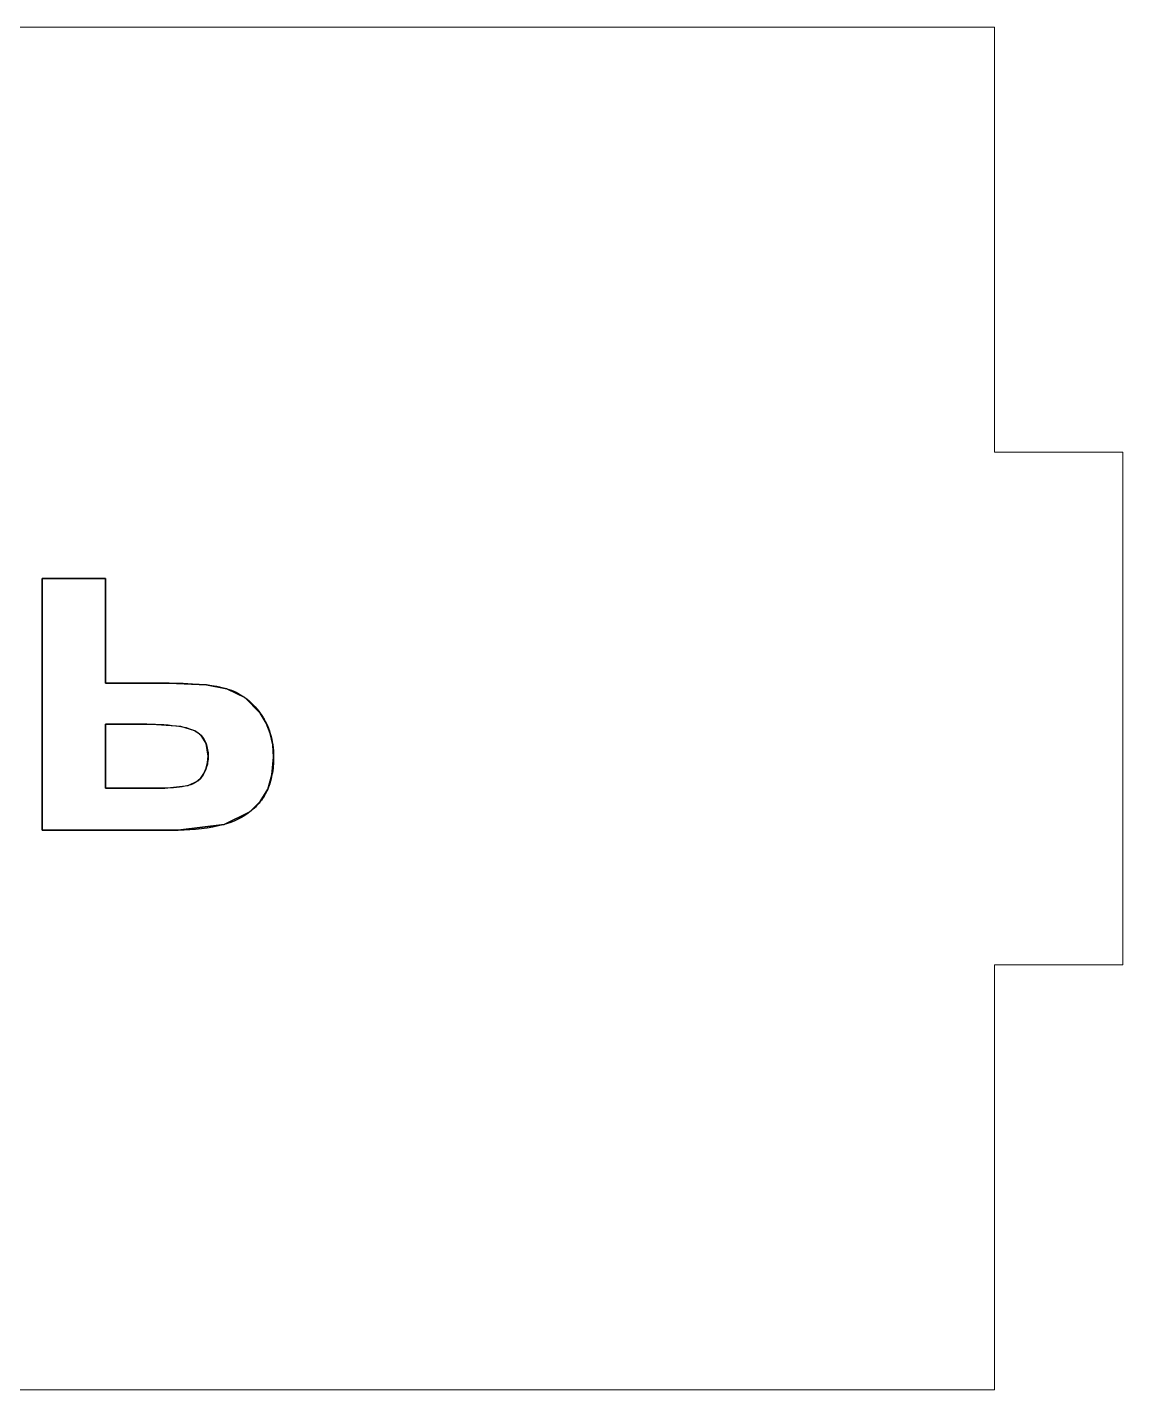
# Model space of a CAD drawing. Header units: millimetres. Extents: x -366 to 353, y -421 to 421.
# Drawn here: x -45.54 to -19.89, y -183.19 to -151.31 of the extents above; entities that cross this region are included whole.
import ezdxf

# ---------------------------------------------------------------- set-up
doc = ezdxf.new("R2010")
doc.units = ezdxf.units.MM
doc.header["$MEASUREMENT"] = 0
doc.layers.add('layer 1', color=7, linetype='Continuous')

msp = doc.modelspace()

# ---------------------------------------------------------------- linework, layer by layer
at = {"layer": 'layer 1', "color": 5, "lineweight": 9}
for points in [[(-22.8915, -151.3067), (-22.8915, -151.3067), (-342.8915, -151.3067), (-342.8915, -151.3067)], [(-22.8915, -161.248), (-22.8915, -161.248), (-22.8915, -151.3067), (-22.8915, -151.3067)], [(-19.8915, -161.248), (-19.8915, -161.248), (-22.8915, -161.248), (-22.8915, -161.248)], [(-19.8915, -173.248), (-19.8915, -173.248), (-19.8915, -161.248), (-19.8915, -161.248)], [(-22.8915, -183.1892), (-22.8915, -183.1892), (-22.8915, -173.248), (-22.8915, -173.248)], [(-22.8915, -173.248), (-22.8915, -173.248), (-19.8915, -173.248), (-19.8915, -173.248)], [(-342.8915, -183.1892), (-342.8915, -183.1892), (-22.8915, -183.1892), (-22.8915, -183.1892)]]:
    msp.add_open_spline(points, degree=3, dxfattribs=at)
at = {"layer": 'layer 1', "color": 242}
for points, knots in [([(-45.1883, -164.2041), (-45.1883, -164.2041), (-45.1883, -170.0982), (-45.1883, -170.0982), (-45.1883, -170.0982), (-45.1883, -170.0982), (-45.1883, -170.0982), (-45.1883, -170.0982), (-45.1883, -170.0982), (-45.1883, -170.0982), (-41.9998, -170.0982), (-41.9998, -170.0982), (-41.9998, -170.0982), (-41.9998, -170.0982), (-41.9998, -170.0982), (-41.9998, -170.0982), (-41.9998, -170.0982), (-41.9998, -170.0982), (-40.9302, -169.963), (-40.9302, -169.963), (-40.9302, -169.963), (-40.9302, -169.963), (-40.9302, -169.963), (-40.9302, -169.963), (-40.9302, -169.963), (-40.9302, -169.963), (-40.3262, -169.6681), (-40.3262, -169.6681), (-40.3262, -169.6681), (-40.3262, -169.6681), (-40.3262, -169.6681), (-40.3262, -169.6681), (-40.3262, -169.6681), (-40.3262, -169.6681), (-40.0824, -169.4257), (-40.0824, -169.4257), (-40.0824, -169.4257), (-40.0824, -169.4257), (-40.0824, -169.4257), (-40.0824, -169.4257), (-40.0824, -169.4257), (-40.0824, -169.4257), (-39.9078, -169.1318), (-39.9078, -169.1318), (-39.9078, -169.1318), (-39.9078, -169.1318), (-39.9078, -169.1318), (-39.9078, -169.1318), (-39.9078, -169.1318), (-39.9078, -169.1318), (-39.8071, -168.8026), (-39.8071, -168.8026), (-39.8071, -168.8026), (-39.8071, -168.8026), (-39.8071, -168.8026), (-39.8071, -168.8026), (-39.8071, -168.8026), (-39.8071, -168.8026), (-39.7683, -168.3833), (-39.7683, -168.3833), (-39.7683, -168.3833), (-39.7683, -168.3833), (-39.7683, -168.3833), (-39.7683, -168.3833), (-39.7683, -168.3833), (-39.7683, -168.3833), (-39.7888, -168.0949), (-39.7888, -168.0949), (-39.7888, -168.0949), (-39.7888, -168.0949), (-39.7888, -168.0949), (-39.7888, -168.0949), (-39.7888, -168.0949), (-39.7888, -168.0949), (-39.8463, -167.8359), (-39.8463, -167.8359), (-39.8463, -167.8359), (-39.8463, -167.8359), (-39.8463, -167.8359), (-39.8463, -167.8359), (-39.8463, -167.8359), (-39.8463, -167.8359), (-39.9437, -167.5894), (-39.9437, -167.5894), (-39.9437, -167.5894), (-39.9437, -167.5894), (-39.9437, -167.5894), (-39.9437, -167.5894), (-39.9437, -167.5894), (-39.9437, -167.5894), (-40.0803, -167.3593), (-40.0803, -167.3593), (-40.0803, -167.3593), (-40.0803, -167.3593), (-40.0803, -167.3593), (-40.0803, -167.3593), (-40.0803, -167.3593), (-40.0803, -167.3593), (-40.4432, -166.99), (-40.4432, -166.99), (-40.4432, -166.99), (-40.4432, -166.99), (-40.4432, -166.99), (-40.4432, -166.99), (-40.4432, -166.99), (-40.4432, -166.99), (-40.8629, -166.7849), (-40.8629, -166.7849), (-40.8629, -166.7849), (-40.8629, -166.7849), (-40.8629, -166.7849), (-40.8629, -166.7849), (-40.8629, -166.7849), (-40.8629, -166.7849), (-41.3395, -166.6946), (-41.3395, -166.6946), (-41.3395, -166.6946), (-41.3395, -166.6946), (-41.3395, -166.6946), (-41.3395, -166.6946), (-41.3395, -166.6946), (-41.3395, -166.6946), (-42.2113, -166.6517), (-42.2113, -166.6517), (-42.2113, -166.6517), (-42.2113, -166.6517), (-42.2113, -166.6517), (-42.2113, -166.6517), (-42.2113, -166.6517), (-42.2113, -166.6517), (-43.7025, -166.6517), (-43.7025, -166.6517), (-43.7025, -166.6517), (-43.7025, -166.6517), (-43.7025, -166.6517), (-43.7025, -166.6517), (-43.7025, -166.6517), (-43.7025, -166.6517), (-43.7025, -164.2041), (-43.7025, -164.2041), (-43.7025, -164.2041), (-43.7025, -164.2041), (-43.7025, -164.2041), (-43.7025, -164.2041), (-43.7025, -164.2041), (-43.7025, -164.2041), (-45.1883, -164.2041), (-45.1883, -164.2041)], [0, 0, 0, 0, 0.0263158, 0.0263158, 0.0263158, 0.0263158, 0.0526316, 0.0526316, 0.0526316, 0.0526316, 0.0789474, 0.0789474, 0.0789474, 0.0789474, 0.1052632, 0.1052632, 0.1052632, 0.1052632, 0.1315789, 0.1315789, 0.1315789, 0.1315789, 0.1578947, 0.1578947, 0.1578947, 0.1578947, 0.1842105, 0.1842105, 0.1842105, 0.1842105, 0.2105263, 0.2105263, 0.2105263, 0.2105263, 0.2368421, 0.2368421, 0.2368421, 0.2368421, 0.2631579, 0.2631579, 0.2631579, 0.2631579, 0.2894737, 0.2894737, 0.2894737, 0.2894737, 0.3157895, 0.3157895, 0.3157895, 0.3157895, 0.3421053, 0.3421053, 0.3421053, 0.3421053, 0.3684211, 0.3684211, 0.3684211, 0.3684211, 0.3947368, 0.3947368, 0.3947368, 0.3947368, 0.4210526, 0.4210526, 0.4210526, 0.4210526, 0.4473684, 0.4473684, 0.4473684, 0.4473684, 0.4736842, 0.4736842, 0.4736842, 0.4736842, 0.5, 0.5, 0.5, 0.5, 0.5263158, 0.5263158, 0.5263158, 0.5263158, 0.5526316, 0.5526316, 0.5526316, 0.5526316, 0.5789474, 0.5789474, 0.5789474, 0.5789474, 0.6052632, 0.6052632, 0.6052632, 0.6052632, 0.6315789, 0.6315789, 0.6315789, 0.6315789, 0.6578947, 0.6578947, 0.6578947, 0.6578947, 0.6842105, 0.6842105, 0.6842105, 0.6842105, 0.7105263, 0.7105263, 0.7105263, 0.7105263, 0.7368421, 0.7368421, 0.7368421, 0.7368421, 0.7631579, 0.7631579, 0.7631579, 0.7631579, 0.7894737, 0.7894737, 0.7894737, 0.7894737, 0.8157895, 0.8157895, 0.8157895, 0.8157895, 0.8421053, 0.8421053, 0.8421053, 0.8421053, 0.8684211, 0.8684211, 0.8684211, 0.8684211, 0.8947368, 0.8947368, 0.8947368, 0.8947368, 0.9210526, 0.9210526, 0.9210526, 0.9210526, 0.9473684, 0.9473684, 0.9473684, 0.9473684, 1, 1, 1, 1]), ([(-43.7025, -164.2041), (-43.7025, -164.2041), (-45.1883, -164.2041), (-45.1883, -164.2041), (-45.1883, -164.2041), (-45.1883, -164.2041), (-43.7025, -164.2041), (-43.7025, -164.2041)], [0, 0, 0, 0, 0.3333333, 0.3333333, 0.3333333, 0.3333333, 1, 1, 1, 1]), ([(-45.1883, -164.2041), (-45.1883, -164.2041), (-45.1883, -170.0982), (-45.1883, -170.0982), (-45.1883, -170.0982), (-45.1883, -170.0982), (-45.1883, -164.2041), (-45.1883, -164.2041)], [0, 0, 0, 0, 0.3333333, 0.3333333, 0.3333333, 0.3333333, 1, 1, 1, 1]), ([(-43.7025, -166.6517), (-43.7025, -166.6517), (-43.7025, -164.2041), (-43.7025, -164.2041), (-43.7025, -164.2041), (-43.7025, -164.2041), (-43.7025, -166.6517), (-43.7025, -166.6517)], [0, 0, 0, 0, 0.3333333, 0.3333333, 0.3333333, 0.3333333, 1, 1, 1, 1]), ([(-42.2113, -166.6517), (-42.2113, -166.6517), (-43.7025, -166.6517), (-43.7025, -166.6517), (-43.7025, -166.6517), (-43.7025, -166.6517), (-42.2113, -166.6517), (-42.2113, -166.6517)], [0, 0, 0, 0, 0.3333333, 0.3333333, 0.3333333, 0.3333333, 1, 1, 1, 1]), ([(-41.3395, -166.6946), (-41.6292, -166.666), (-41.9202, -166.6517), (-42.2113, -166.6517), (-42.2113, -166.6517), (-42.2113, -166.6517), (-41.3395, -166.6946), (-41.3395, -166.6946)], [0, 0, 0, 0, 0.3333333, 0.3333333, 0.3333333, 0.3333333, 1, 1, 1, 1]), ([(-40.8629, -166.7849), (-41.0188, -166.7407), (-41.1783, -166.7105), (-41.3395, -166.6946), (-41.3395, -166.6946), (-41.3395, -166.6946), (-40.8629, -166.7849), (-40.8629, -166.7849)], [0, 0, 0, 0, 0.3333333, 0.3333333, 0.3333333, 0.3333333, 1, 1, 1, 1]), ([(-40.4432, -166.99), (-40.5697, -166.8971), (-40.7119, -166.8276), (-40.8629, -166.7849), (-40.8629, -166.7849), (-40.8629, -166.7849), (-40.4432, -166.99), (-40.4432, -166.99)], [0, 0, 0, 0, 0.3333333, 0.3333333, 0.3333333, 0.3333333, 1, 1, 1, 1]), ([(-40.0803, -167.3593), (-40.1806, -167.2174), (-40.3031, -167.0927), (-40.4432, -166.99), (-40.4432, -166.99), (-40.4432, -166.99), (-40.0803, -167.3593), (-40.0803, -167.3593)], [0, 0, 0, 0, 0.3333333, 0.3333333, 0.3333333, 0.3333333, 1, 1, 1, 1]), ([(-39.9437, -167.5894), (-39.9831, -167.5092), (-40.0287, -167.4322), (-40.0803, -167.3593), (-40.0803, -167.3593), (-40.0803, -167.3593), (-39.9437, -167.5894), (-39.9437, -167.5894)], [0, 0, 0, 0, 0.3333333, 0.3333333, 0.3333333, 0.3333333, 1, 1, 1, 1]), ([(-43.7025, -169.1103), (-43.7025, -169.1103), (-43.7025, -167.6118), (-43.7025, -167.6118), (-43.7025, -167.6118), (-43.7025, -167.6118), (-43.7025, -167.6118), (-43.7025, -167.6118), (-43.7025, -167.6118), (-43.7025, -167.6118), (-42.7348, -167.6118), (-42.7348, -167.6118), (-42.7348, -167.6118), (-42.7348, -167.6118), (-42.7348, -167.6118), (-42.7348, -167.6118), (-42.7348, -167.6118), (-42.7348, -167.6118), (-41.9447, -167.6684), (-41.9447, -167.6684), (-41.9447, -167.6684), (-41.9447, -167.6684), (-41.9447, -167.6684), (-41.9447, -167.6684), (-41.9447, -167.6684), (-41.9447, -167.6684), (-41.6164, -167.7727), (-41.6164, -167.7727), (-41.6164, -167.7727), (-41.6164, -167.7727), (-41.6164, -167.7727), (-41.6164, -167.7727), (-41.6164, -167.7727), (-41.6164, -167.7727), (-41.5352, -167.8226), (-41.5352, -167.8226), (-41.5352, -167.8226), (-41.5352, -167.8226), (-41.5352, -167.8226), (-41.5352, -167.8226), (-41.5352, -167.8226), (-41.5352, -167.8226), (-41.4685, -167.8801), (-41.4685, -167.8801), (-41.4685, -167.8801), (-41.4685, -167.8801), (-41.4685, -167.8801), (-41.4685, -167.8801), (-41.4685, -167.8801), (-41.4685, -167.8801), (-41.3508, -168.07), (-41.3508, -168.07), (-41.3508, -168.07), (-41.3508, -168.07), (-41.3508, -168.07), (-41.3508, -168.07), (-41.3508, -168.07), (-41.3508, -168.07), (-41.3018, -168.3611), (-41.3018, -168.3611), (-41.3018, -168.3611), (-41.3018, -168.3611), (-41.3018, -168.3611), (-41.3018, -168.3611), (-41.3018, -168.3611), (-41.3018, -168.3611), (-41.3138, -168.5117), (-41.3138, -168.5117), (-41.3138, -168.5117), (-41.3138, -168.5117), (-41.3138, -168.5117), (-41.3138, -168.5117), (-41.3138, -168.5117), (-41.3138, -168.5117), (-41.3474, -168.6455), (-41.3474, -168.6455), (-41.3474, -168.6455), (-41.3474, -168.6455), (-41.3474, -168.6455), (-41.3474, -168.6455), (-41.3474, -168.6455), (-41.3474, -168.6455), (-41.404, -168.7711), (-41.404, -168.7711), (-41.404, -168.7711), (-41.404, -168.7711), (-41.404, -168.7711), (-41.404, -168.7711), (-41.404, -168.7711), (-41.404, -168.7711), (-41.4843, -168.8883), (-41.4843, -168.8883), (-41.4843, -168.8883), (-41.4843, -168.8883), (-41.4843, -168.8883), (-41.4843, -168.8883), (-41.4843, -168.8883), (-41.4843, -168.8883), (-41.5409, -168.9433), (-41.5409, -168.9433), (-41.5409, -168.9433), (-41.5409, -168.9433), (-41.5409, -168.9433), (-41.5409, -168.9433), (-41.5409, -168.9433), (-41.5409, -168.9433), (-41.773, -169.0524), (-41.773, -169.0524), (-41.773, -169.0524), (-41.773, -169.0524), (-41.773, -169.0524), (-41.773, -169.0524), (-41.773, -169.0524), (-41.773, -169.0524), (-42.3171, -169.1103), (-42.3171, -169.1103), (-42.3171, -169.1103), (-42.3171, -169.1103), (-42.3171, -169.1103), (-42.3171, -169.1103), (-42.3171, -169.1103), (-42.3171, -169.1103), (-43.7025, -169.1103), (-43.7025, -169.1103)], [0, 0, 0, 0, 0.03125, 0.03125, 0.03125, 0.03125, 0.0625, 0.0625, 0.0625, 0.0625, 0.09375, 0.09375, 0.09375, 0.09375, 0.125, 0.125, 0.125, 0.125, 0.15625, 0.15625, 0.15625, 0.15625, 0.1875, 0.1875, 0.1875, 0.1875, 0.21875, 0.21875, 0.21875, 0.21875, 0.25, 0.25, 0.25, 0.25, 0.28125, 0.28125, 0.28125, 0.28125, 0.3125, 0.3125, 0.3125, 0.3125, 0.34375, 0.34375, 0.34375, 0.34375, 0.375, 0.375, 0.375, 0.375, 0.40625, 0.40625, 0.40625, 0.40625, 0.4375, 0.4375, 0.4375, 0.4375, 0.46875, 0.46875, 0.46875, 0.46875, 0.5, 0.5, 0.5, 0.5, 0.53125, 0.53125, 0.53125, 0.53125, 0.5625, 0.5625, 0.5625, 0.5625, 0.59375, 0.59375, 0.59375, 0.59375, 0.625, 0.625, 0.625, 0.625, 0.65625, 0.65625, 0.65625, 0.65625, 0.6875, 0.6875, 0.6875, 0.6875, 0.71875, 0.71875, 0.71875, 0.71875, 0.75, 0.75, 0.75, 0.75, 0.78125, 0.78125, 0.78125, 0.78125, 0.8125, 0.8125, 0.8125, 0.8125, 0.84375, 0.84375, 0.84375, 0.84375, 0.875, 0.875, 0.875, 0.875, 0.90625, 0.90625, 0.90625, 0.90625, 0.9375, 0.9375, 0.9375, 0.9375, 1, 1, 1, 1]), ([(-42.7348, -167.6118), (-42.7348, -167.6118), (-43.7025, -167.6118), (-43.7025, -167.6118), (-43.7025, -167.6118), (-43.7025, -167.6118), (-42.7348, -167.6118), (-42.7348, -167.6118)], [0, 0, 0, 0, 0.3333333, 0.3333333, 0.3333333, 0.3333333, 1, 1, 1, 1]), ([(-43.7025, -167.6118), (-43.7025, -167.6118), (-43.7025, -169.1103), (-43.7025, -169.1103), (-43.7025, -169.1103), (-43.7025, -169.1103), (-43.7025, -167.6118), (-43.7025, -167.6118)], [0, 0, 0, 0, 0.3333333, 0.3333333, 0.3333333, 0.3333333, 1, 1, 1, 1]), ([(-41.9447, -167.6684), (-42.2064, -167.6307), (-42.4704, -167.6118), (-42.7348, -167.6118), (-42.7348, -167.6118), (-42.7348, -167.6118), (-41.9447, -167.6684), (-41.9447, -167.6684)], [0, 0, 0, 0, 0.3333333, 0.3333333, 0.3333333, 0.3333333, 1, 1, 1, 1]), ([(-41.6164, -167.7727), (-41.7194, -167.7201), (-41.8303, -167.6848), (-41.9447, -167.6684), (-41.9447, -167.6684), (-41.9447, -167.6684), (-41.6164, -167.7727), (-41.6164, -167.7727)], [0, 0, 0, 0, 0.3333333, 0.3333333, 0.3333333, 0.3333333, 1, 1, 1, 1]), ([(-39.8463, -167.8359), (-39.8721, -167.7512), (-39.9047, -167.6688), (-39.9437, -167.5894), (-39.9437, -167.5894), (-39.9437, -167.5894), (-39.8463, -167.8359), (-39.8463, -167.8359)], [0, 0, 0, 0, 0.3333333, 0.3333333, 0.3333333, 0.3333333, 1, 1, 1, 1]), ([(-41.5352, -167.8226), (-41.561, -167.8039), (-41.5881, -167.7872), (-41.6164, -167.7727), (-41.6164, -167.7727), (-41.6164, -167.7727), (-41.5352, -167.8226), (-41.5352, -167.8226)], [0, 0, 0, 0, 0.3333333, 0.3333333, 0.3333333, 0.3333333, 1, 1, 1, 1]), ([(-41.4685, -167.8801), (-41.4891, -167.8591), (-41.5114, -167.8398), (-41.5352, -167.8226), (-41.5352, -167.8226), (-41.5352, -167.8226), (-41.4685, -167.8801), (-41.4685, -167.8801)], [0, 0, 0, 0, 0.3333333, 0.3333333, 0.3333333, 0.3333333, 1, 1, 1, 1]), ([(-41.3508, -168.07), (-41.3755, -167.9988), (-41.4157, -167.9339), (-41.4685, -167.8801), (-41.4685, -167.8801), (-41.4685, -167.8801), (-41.3508, -168.07), (-41.3508, -168.07)], [0, 0, 0, 0, 0.3333333, 0.3333333, 0.3333333, 0.3333333, 1, 1, 1, 1]), ([(-39.7888, -168.0949), (-39.8013, -168.0072), (-39.8205, -167.9206), (-39.8463, -167.8359), (-39.8463, -167.8359), (-39.8463, -167.8359), (-39.7888, -168.0949), (-39.7888, -168.0949)], [0, 0, 0, 0, 0.3333333, 0.3333333, 0.3333333, 0.3333333, 1, 1, 1, 1]), ([(-41.3018, -168.3611), (-41.3018, -168.262), (-41.3184, -168.1636), (-41.3508, -168.07), (-41.3508, -168.07), (-41.3508, -168.07), (-41.3018, -168.3611), (-41.3018, -168.3611)], [0, 0, 0, 0, 0.3333333, 0.3333333, 0.3333333, 0.3333333, 1, 1, 1, 1]), ([(-39.7683, -168.3833), (-39.7683, -168.2868), (-39.7752, -168.1904), (-39.7888, -168.0949), (-39.7888, -168.0949), (-39.7888, -168.0949), (-39.7683, -168.3833), (-39.7683, -168.3833)], [0, 0, 0, 0, 0.3333333, 0.3333333, 0.3333333, 0.3333333, 1, 1, 1, 1]), ([(-41.404, -168.7711), (-41.3814, -168.731), (-41.3625, -168.689), (-41.3474, -168.6455), (-41.3474, -168.6455), (-41.3474, -168.6455), (-41.404, -168.7711), (-41.404, -168.7711)], [0, 0, 0, 0, 0.3333333, 0.3333333, 0.3333333, 0.3333333, 1, 1, 1, 1]), ([(-41.3474, -168.6455), (-41.3324, -168.6019), (-41.3211, -168.5572), (-41.3138, -168.5117), (-41.3138, -168.5117), (-41.3138, -168.5117), (-41.3474, -168.6455), (-41.3474, -168.6455)], [0, 0, 0, 0, 0.3333333, 0.3333333, 0.3333333, 0.3333333, 1, 1, 1, 1]), ([(-41.3138, -168.5117), (-41.3058, -168.4619), (-41.3018, -168.4115), (-41.3018, -168.3611), (-41.3018, -168.3611), (-41.3018, -168.3611), (-41.3138, -168.5117), (-41.3138, -168.5117)], [0, 0, 0, 0, 0.3333333, 0.3333333, 0.3333333, 0.3333333, 1, 1, 1, 1]), ([(-39.8071, -168.8026), (-39.7813, -168.6643), (-39.7683, -168.5239), (-39.7683, -168.3833), (-39.7683, -168.3833), (-39.7683, -168.3833), (-39.8071, -168.8026), (-39.8071, -168.8026)], [0, 0, 0, 0, 0.3333333, 0.3333333, 0.3333333, 0.3333333, 1, 1, 1, 1]), ([(-41.773, -169.0524), (-41.6883, -169.0342), (-41.6089, -168.9969), (-41.5409, -168.9433), (-41.5409, -168.9433), (-41.5409, -168.9433), (-41.773, -169.0524), (-41.773, -169.0524)], [0, 0, 0, 0, 0.3333333, 0.3333333, 0.3333333, 0.3333333, 1, 1, 1, 1]), ([(-41.5409, -168.9433), (-41.5409, -168.9433), (-41.4843, -168.8883), (-41.4843, -168.8883), (-41.4843, -168.8883), (-41.4843, -168.8883), (-41.5409, -168.9433), (-41.5409, -168.9433)], [0, 0, 0, 0, 0.3333333, 0.3333333, 0.3333333, 0.3333333, 1, 1, 1, 1]), ([(-41.4843, -168.8883), (-41.4541, -168.8517), (-41.4273, -168.8125), (-41.404, -168.7711), (-41.404, -168.7711), (-41.404, -168.7711), (-41.4843, -168.8883), (-41.4843, -168.8883)], [0, 0, 0, 0, 0.3333333, 0.3333333, 0.3333333, 0.3333333, 1, 1, 1, 1]), ([(-39.9078, -169.1318), (-39.862, -169.0262), (-39.8282, -168.9158), (-39.8071, -168.8026), (-39.8071, -168.8026), (-39.8071, -168.8026), (-39.9078, -169.1318), (-39.9078, -169.1318)], [0, 0, 0, 0, 0.3333333, 0.3333333, 0.3333333, 0.3333333, 1, 1, 1, 1]), ([(-43.7025, -169.1103), (-43.7025, -169.1103), (-42.3171, -169.1103), (-42.3171, -169.1103), (-42.3171, -169.1103), (-42.3171, -169.1103), (-43.7025, -169.1103), (-43.7025, -169.1103)], [0, 0, 0, 0, 0.3333333, 0.3333333, 0.3333333, 0.3333333, 1, 1, 1, 1]), ([(-42.3171, -169.1103), (-42.1342, -169.1103), (-41.9518, -169.0909), (-41.773, -169.0524), (-41.773, -169.0524), (-41.773, -169.0524), (-42.3171, -169.1103), (-42.3171, -169.1103)], [0, 0, 0, 0, 0.3333333, 0.3333333, 0.3333333, 0.3333333, 1, 1, 1, 1]), ([(-40.0824, -169.4257), (-40.012, -169.3355), (-39.9534, -169.2367), (-39.9078, -169.1318), (-39.9078, -169.1318), (-39.9078, -169.1318), (-40.0824, -169.4257), (-40.0824, -169.4257)], [0, 0, 0, 0, 0.3333333, 0.3333333, 0.3333333, 0.3333333, 1, 1, 1, 1]), ([(-40.3262, -169.6681), (-40.2351, -169.5978), (-40.1532, -169.5164), (-40.0824, -169.4257), (-40.0824, -169.4257), (-40.0824, -169.4257), (-40.3262, -169.6681), (-40.3262, -169.6681)], [0, 0, 0, 0, 0.3333333, 0.3333333, 0.3333333, 0.3333333, 1, 1, 1, 1]), ([(-40.9302, -169.963), (-40.711, -169.9066), (-40.5055, -169.8063), (-40.3262, -169.6681), (-40.3262, -169.6681), (-40.3262, -169.6681), (-40.9302, -169.963), (-40.9302, -169.963)], [0, 0, 0, 0, 0.3333333, 0.3333333, 0.3333333, 0.3333333, 1, 1, 1, 1]), ([(-45.1883, -170.0982), (-45.1883, -170.0982), (-41.9998, -170.0982), (-41.9998, -170.0982), (-41.9998, -170.0982), (-41.9998, -170.0982), (-45.1883, -170.0982), (-45.1883, -170.0982)], [0, 0, 0, 0, 0.3333333, 0.3333333, 0.3333333, 0.3333333, 1, 1, 1, 1]), ([(-41.9998, -170.0982), (-41.639, -170.0982), (-41.2796, -170.0528), (-40.9302, -169.963), (-40.9302, -169.963), (-40.9302, -169.963), (-41.9998, -170.0982), (-41.9998, -170.0982)], [0, 0, 0, 0, 0.3333333, 0.3333333, 0.3333333, 0.3333333, 1, 1, 1, 1])]:
    msp.add_open_spline(points, degree=3, knots=knots, dxfattribs=at)
at = {"layer": 'layer 1', "color": 242, "lineweight": 9}
for points, knots in [([(-45.1883, -164.2041), (-45.1883, -164.2041), (-45.1883, -170.0982), (-45.1883, -170.0982), (-45.1883, -170.0982), (-45.1883, -170.0982), (-45.1883, -170.0982), (-45.1883, -170.0982), (-45.1883, -170.0982), (-45.1883, -170.0982), (-41.9998, -170.0982), (-41.9998, -170.0982), (-41.9998, -170.0982), (-41.9998, -170.0982), (-41.9998, -170.0982), (-41.9998, -170.0982), (-41.9998, -170.0982), (-41.9998, -170.0982), (-40.9302, -169.963), (-40.9302, -169.963), (-40.9302, -169.963), (-40.9302, -169.963), (-40.9302, -169.963), (-40.9302, -169.963), (-40.9302, -169.963), (-40.9302, -169.963), (-40.3262, -169.6681), (-40.3262, -169.6681), (-40.3262, -169.6681), (-40.3262, -169.6681), (-40.3262, -169.6681), (-40.3262, -169.6681), (-40.3262, -169.6681), (-40.3262, -169.6681), (-40.0824, -169.4257), (-40.0824, -169.4257), (-40.0824, -169.4257), (-40.0824, -169.4257), (-40.0824, -169.4257), (-40.0824, -169.4257), (-40.0824, -169.4257), (-40.0824, -169.4257), (-39.9078, -169.1318), (-39.9078, -169.1318), (-39.9078, -169.1318), (-39.9078, -169.1318), (-39.9078, -169.1318), (-39.9078, -169.1318), (-39.9078, -169.1318), (-39.9078, -169.1318), (-39.8071, -168.8026), (-39.8071, -168.8026), (-39.8071, -168.8026), (-39.8071, -168.8026), (-39.8071, -168.8026), (-39.8071, -168.8026), (-39.8071, -168.8026), (-39.8071, -168.8026), (-39.7683, -168.3833), (-39.7683, -168.3833), (-39.7683, -168.3833), (-39.7683, -168.3833), (-39.7683, -168.3833), (-39.7683, -168.3833), (-39.7683, -168.3833), (-39.7683, -168.3833), (-39.7888, -168.0949), (-39.7888, -168.0949), (-39.7888, -168.0949), (-39.7888, -168.0949), (-39.7888, -168.0949), (-39.7888, -168.0949), (-39.7888, -168.0949), (-39.7888, -168.0949), (-39.8463, -167.8359), (-39.8463, -167.8359), (-39.8463, -167.8359), (-39.8463, -167.8359), (-39.8463, -167.8359), (-39.8463, -167.8359), (-39.8463, -167.8359), (-39.8463, -167.8359), (-39.9437, -167.5894), (-39.9437, -167.5894), (-39.9437, -167.5894), (-39.9437, -167.5894), (-39.9437, -167.5894), (-39.9437, -167.5894), (-39.9437, -167.5894), (-39.9437, -167.5894), (-40.0803, -167.3593), (-40.0803, -167.3593), (-40.0803, -167.3593), (-40.0803, -167.3593), (-40.0803, -167.3593), (-40.0803, -167.3593), (-40.0803, -167.3593), (-40.0803, -167.3593), (-40.4432, -166.99), (-40.4432, -166.99), (-40.4432, -166.99), (-40.4432, -166.99), (-40.4432, -166.99), (-40.4432, -166.99), (-40.4432, -166.99), (-40.4432, -166.99), (-40.8629, -166.7849), (-40.8629, -166.7849), (-40.8629, -166.7849), (-40.8629, -166.7849), (-40.8629, -166.7849), (-40.8629, -166.7849), (-40.8629, -166.7849), (-40.8629, -166.7849), (-41.3395, -166.6946), (-41.3395, -166.6946), (-41.3395, -166.6946), (-41.3395, -166.6946), (-41.3395, -166.6946), (-41.3395, -166.6946), (-41.3395, -166.6946), (-41.3395, -166.6946), (-42.2113, -166.6517), (-42.2113, -166.6517), (-42.2113, -166.6517), (-42.2113, -166.6517), (-42.2113, -166.6517), (-42.2113, -166.6517), (-42.2113, -166.6517), (-42.2113, -166.6517), (-43.7025, -166.6517), (-43.7025, -166.6517), (-43.7025, -166.6517), (-43.7025, -166.6517), (-43.7025, -166.6517), (-43.7025, -166.6517), (-43.7025, -166.6517), (-43.7025, -166.6517), (-43.7025, -164.2041), (-43.7025, -164.2041), (-43.7025, -164.2041), (-43.7025, -164.2041), (-43.7025, -164.2041), (-43.7025, -164.2041), (-43.7025, -164.2041), (-43.7025, -164.2041), (-45.1883, -164.2041), (-45.1883, -164.2041)], [0, 0, 0, 0, 0.0263158, 0.0263158, 0.0263158, 0.0263158, 0.0526316, 0.0526316, 0.0526316, 0.0526316, 0.0789474, 0.0789474, 0.0789474, 0.0789474, 0.1052632, 0.1052632, 0.1052632, 0.1052632, 0.1315789, 0.1315789, 0.1315789, 0.1315789, 0.1578947, 0.1578947, 0.1578947, 0.1578947, 0.1842105, 0.1842105, 0.1842105, 0.1842105, 0.2105263, 0.2105263, 0.2105263, 0.2105263, 0.2368421, 0.2368421, 0.2368421, 0.2368421, 0.2631579, 0.2631579, 0.2631579, 0.2631579, 0.2894737, 0.2894737, 0.2894737, 0.2894737, 0.3157895, 0.3157895, 0.3157895, 0.3157895, 0.3421053, 0.3421053, 0.3421053, 0.3421053, 0.3684211, 0.3684211, 0.3684211, 0.3684211, 0.3947368, 0.3947368, 0.3947368, 0.3947368, 0.4210526, 0.4210526, 0.4210526, 0.4210526, 0.4473684, 0.4473684, 0.4473684, 0.4473684, 0.4736842, 0.4736842, 0.4736842, 0.4736842, 0.5, 0.5, 0.5, 0.5, 0.5263158, 0.5263158, 0.5263158, 0.5263158, 0.5526316, 0.5526316, 0.5526316, 0.5526316, 0.5789474, 0.5789474, 0.5789474, 0.5789474, 0.6052632, 0.6052632, 0.6052632, 0.6052632, 0.6315789, 0.6315789, 0.6315789, 0.6315789, 0.6578947, 0.6578947, 0.6578947, 0.6578947, 0.6842105, 0.6842105, 0.6842105, 0.6842105, 0.7105263, 0.7105263, 0.7105263, 0.7105263, 0.7368421, 0.7368421, 0.7368421, 0.7368421, 0.7631579, 0.7631579, 0.7631579, 0.7631579, 0.7894737, 0.7894737, 0.7894737, 0.7894737, 0.8157895, 0.8157895, 0.8157895, 0.8157895, 0.8421053, 0.8421053, 0.8421053, 0.8421053, 0.8684211, 0.8684211, 0.8684211, 0.8684211, 0.8947368, 0.8947368, 0.8947368, 0.8947368, 0.9210526, 0.9210526, 0.9210526, 0.9210526, 0.9473684, 0.9473684, 0.9473684, 0.9473684, 1, 1, 1, 1]), ([(-43.7025, -169.1103), (-43.7025, -169.1103), (-43.7025, -167.6118), (-43.7025, -167.6118), (-43.7025, -167.6118), (-43.7025, -167.6118), (-43.7025, -167.6118), (-43.7025, -167.6118), (-43.7025, -167.6118), (-43.7025, -167.6118), (-42.7348, -167.6118), (-42.7348, -167.6118), (-42.7348, -167.6118), (-42.7348, -167.6118), (-42.7348, -167.6118), (-42.7348, -167.6118), (-42.7348, -167.6118), (-42.7348, -167.6118), (-41.9447, -167.6684), (-41.9447, -167.6684), (-41.9447, -167.6684), (-41.9447, -167.6684), (-41.9447, -167.6684), (-41.9447, -167.6684), (-41.9447, -167.6684), (-41.9447, -167.6684), (-41.6164, -167.7727), (-41.6164, -167.7727), (-41.6164, -167.7727), (-41.6164, -167.7727), (-41.6164, -167.7727), (-41.6164, -167.7727), (-41.6164, -167.7727), (-41.6164, -167.7727), (-41.5352, -167.8226), (-41.5352, -167.8226), (-41.5352, -167.8226), (-41.5352, -167.8226), (-41.5352, -167.8226), (-41.5352, -167.8226), (-41.5352, -167.8226), (-41.5352, -167.8226), (-41.4685, -167.8801), (-41.4685, -167.8801), (-41.4685, -167.8801), (-41.4685, -167.8801), (-41.4685, -167.8801), (-41.4685, -167.8801), (-41.4685, -167.8801), (-41.4685, -167.8801), (-41.3508, -168.07), (-41.3508, -168.07), (-41.3508, -168.07), (-41.3508, -168.07), (-41.3508, -168.07), (-41.3508, -168.07), (-41.3508, -168.07), (-41.3508, -168.07), (-41.3018, -168.3611), (-41.3018, -168.3611), (-41.3018, -168.3611), (-41.3018, -168.3611), (-41.3018, -168.3611), (-41.3018, -168.3611), (-41.3018, -168.3611), (-41.3018, -168.3611), (-41.3138, -168.5117), (-41.3138, -168.5117), (-41.3138, -168.5117), (-41.3138, -168.5117), (-41.3138, -168.5117), (-41.3138, -168.5117), (-41.3138, -168.5117), (-41.3138, -168.5117), (-41.3474, -168.6455), (-41.3474, -168.6455), (-41.3474, -168.6455), (-41.3474, -168.6455), (-41.3474, -168.6455), (-41.3474, -168.6455), (-41.3474, -168.6455), (-41.3474, -168.6455), (-41.404, -168.7711), (-41.404, -168.7711), (-41.404, -168.7711), (-41.404, -168.7711), (-41.404, -168.7711), (-41.404, -168.7711), (-41.404, -168.7711), (-41.404, -168.7711), (-41.4843, -168.8883), (-41.4843, -168.8883), (-41.4843, -168.8883), (-41.4843, -168.8883), (-41.4843, -168.8883), (-41.4843, -168.8883), (-41.4843, -168.8883), (-41.4843, -168.8883), (-41.5409, -168.9433), (-41.5409, -168.9433), (-41.5409, -168.9433), (-41.5409, -168.9433), (-41.5409, -168.9433), (-41.5409, -168.9433), (-41.5409, -168.9433), (-41.5409, -168.9433), (-41.773, -169.0524), (-41.773, -169.0524), (-41.773, -169.0524), (-41.773, -169.0524), (-41.773, -169.0524), (-41.773, -169.0524), (-41.773, -169.0524), (-41.773, -169.0524), (-42.3171, -169.1103), (-42.3171, -169.1103), (-42.3171, -169.1103), (-42.3171, -169.1103), (-42.3171, -169.1103), (-42.3171, -169.1103), (-42.3171, -169.1103), (-42.3171, -169.1103), (-43.7025, -169.1103), (-43.7025, -169.1103)], [0, 0, 0, 0, 0.03125, 0.03125, 0.03125, 0.03125, 0.0625, 0.0625, 0.0625, 0.0625, 0.09375, 0.09375, 0.09375, 0.09375, 0.125, 0.125, 0.125, 0.125, 0.15625, 0.15625, 0.15625, 0.15625, 0.1875, 0.1875, 0.1875, 0.1875, 0.21875, 0.21875, 0.21875, 0.21875, 0.25, 0.25, 0.25, 0.25, 0.28125, 0.28125, 0.28125, 0.28125, 0.3125, 0.3125, 0.3125, 0.3125, 0.34375, 0.34375, 0.34375, 0.34375, 0.375, 0.375, 0.375, 0.375, 0.40625, 0.40625, 0.40625, 0.40625, 0.4375, 0.4375, 0.4375, 0.4375, 0.46875, 0.46875, 0.46875, 0.46875, 0.5, 0.5, 0.5, 0.5, 0.53125, 0.53125, 0.53125, 0.53125, 0.5625, 0.5625, 0.5625, 0.5625, 0.59375, 0.59375, 0.59375, 0.59375, 0.625, 0.625, 0.625, 0.625, 0.65625, 0.65625, 0.65625, 0.65625, 0.6875, 0.6875, 0.6875, 0.6875, 0.71875, 0.71875, 0.71875, 0.71875, 0.75, 0.75, 0.75, 0.75, 0.78125, 0.78125, 0.78125, 0.78125, 0.8125, 0.8125, 0.8125, 0.8125, 0.84375, 0.84375, 0.84375, 0.84375, 0.875, 0.875, 0.875, 0.875, 0.90625, 0.90625, 0.90625, 0.90625, 0.9375, 0.9375, 0.9375, 0.9375, 1, 1, 1, 1])]:
    msp.add_open_spline(points, degree=3, knots=knots, dxfattribs=at)
for points in [[(-43.7025, -164.2041), (-43.7025, -164.2041), (-45.1883, -164.2041), (-45.1883, -164.2041)], [(-45.1883, -164.2041), (-45.1883, -164.2041), (-45.1883, -170.0982), (-45.1883, -170.0982)], [(-43.7025, -166.6517), (-43.7025, -166.6517), (-43.7025, -164.2041), (-43.7025, -164.2041)], [(-42.2113, -166.6517), (-42.2113, -166.6517), (-43.7025, -166.6517), (-43.7025, -166.6517)], [(-41.3395, -166.6946), (-41.6292, -166.666), (-41.9202, -166.6517), (-42.2113, -166.6517)], [(-40.8629, -166.7849), (-41.0188, -166.7407), (-41.1783, -166.7105), (-41.3395, -166.6946)], [(-40.4432, -166.99), (-40.5697, -166.8971), (-40.7119, -166.8276), (-40.8629, -166.7849)], [(-40.0803, -167.3593), (-40.1806, -167.2174), (-40.3031, -167.0927), (-40.4432, -166.99)], [(-39.9437, -167.5894), (-39.9831, -167.5092), (-40.0287, -167.4322), (-40.0803, -167.3593)], [(-42.7348, -167.6118), (-42.7348, -167.6118), (-43.7025, -167.6118), (-43.7025, -167.6118)], [(-43.7025, -167.6118), (-43.7025, -167.6118), (-43.7025, -169.1103), (-43.7025, -169.1103)], [(-41.9447, -167.6684), (-42.2064, -167.6307), (-42.4704, -167.6118), (-42.7348, -167.6118)], [(-41.6164, -167.7727), (-41.7194, -167.7201), (-41.8303, -167.6848), (-41.9447, -167.6684)], [(-39.8463, -167.8359), (-39.8721, -167.7512), (-39.9047, -167.6688), (-39.9437, -167.5894)], [(-41.5352, -167.8226), (-41.561, -167.8039), (-41.5881, -167.7872), (-41.6164, -167.7727)], [(-41.4685, -167.8801), (-41.4891, -167.8591), (-41.5114, -167.8398), (-41.5352, -167.8226)], [(-41.3508, -168.07), (-41.3755, -167.9988), (-41.4157, -167.9339), (-41.4685, -167.8801)], [(-39.7888, -168.0949), (-39.8013, -168.0072), (-39.8205, -167.9206), (-39.8463, -167.8359)], [(-41.3018, -168.3611), (-41.3018, -168.262), (-41.3184, -168.1636), (-41.3508, -168.07)], [(-39.7683, -168.3833), (-39.7683, -168.2868), (-39.7752, -168.1904), (-39.7888, -168.0949)], [(-41.404, -168.7711), (-41.3814, -168.731), (-41.3625, -168.689), (-41.3474, -168.6455)], [(-41.3474, -168.6455), (-41.3324, -168.6019), (-41.3211, -168.5572), (-41.3138, -168.5117)], [(-41.3138, -168.5117), (-41.3058, -168.4619), (-41.3018, -168.4115), (-41.3018, -168.3611)], [(-39.8071, -168.8026), (-39.7813, -168.6643), (-39.7683, -168.5239), (-39.7683, -168.3833)], [(-41.773, -169.0524), (-41.6883, -169.0342), (-41.6089, -168.9969), (-41.5409, -168.9433)], [(-41.5409, -168.9433), (-41.5409, -168.9433), (-41.4843, -168.8883), (-41.4843, -168.8883)], [(-41.4843, -168.8883), (-41.4541, -168.8517), (-41.4273, -168.8125), (-41.404, -168.7711)], [(-39.9078, -169.1318), (-39.862, -169.0262), (-39.8282, -168.9158), (-39.8071, -168.8026)], [(-43.7025, -169.1103), (-43.7025, -169.1103), (-42.3171, -169.1103), (-42.3171, -169.1103)], [(-42.3171, -169.1103), (-42.1342, -169.1103), (-41.9518, -169.0909), (-41.773, -169.0524)], [(-40.0824, -169.4257), (-40.012, -169.3355), (-39.9534, -169.2367), (-39.9078, -169.1318)], [(-40.3262, -169.6681), (-40.2351, -169.5978), (-40.1532, -169.5164), (-40.0824, -169.4257)], [(-40.9302, -169.963), (-40.711, -169.9066), (-40.5055, -169.8063), (-40.3262, -169.6681)], [(-45.1883, -170.0982), (-45.1883, -170.0982), (-41.9998, -170.0982), (-41.9998, -170.0982)], [(-41.9998, -170.0982), (-41.639, -170.0982), (-41.2796, -170.0528), (-40.9302, -169.963)]]:
    msp.add_open_spline(points, degree=3, dxfattribs=at)

doc.saveas('drawing.dxf')
